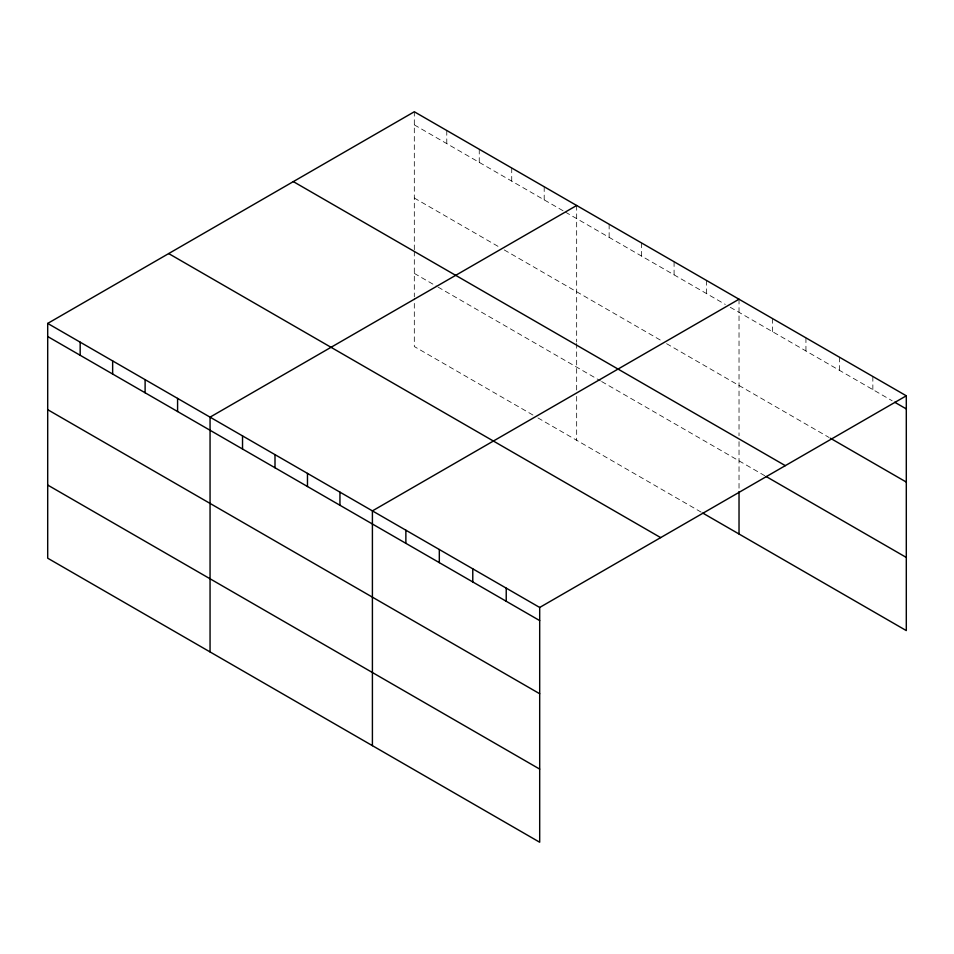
<?xml version="1.0" encoding="UTF-8"?>
<svg xmlns="http://www.w3.org/2000/svg" width="954" height="954" viewBox="0 0 954 954"><rect width="100%" height="100%" fill="white"/><g stroke="black" fill="none" stroke-linecap="round" stroke-linejoin="round"><path stroke-width="0.72" stroke-dasharray="4.77 3.58" d="M414.31 249.745L414.31 111.761M414.31 124.879L564.184 211.406M565.424 212.122L725.29 304.421M730.287 307.295L892.145 400.752M414.31 198.027L499.24 247.05M504.237 249.936L661.599 340.793M666.584 343.678L829.098 437.492M414.31 273.393L436.789 286.367M438.041 287.094L600.4 380.825M601.652 381.54L764.762 475.712M532.952 415.038L414.31 346.541L414.31 298.256M537.949 417.924L701.56 512.37M872.85 376.484L872.85 389.614M839.389 357.166L839.389 370.295M805.939 337.859L805.939 350.977M772.478 318.541L772.478 331.658M739.028 299.222L739.028 435.739M739.028 441.654L739.028 490.117M706.556 280.476L706.556 293.605M674.084 261.73L674.084 274.859M641.613 242.984L641.613 256.101M609.141 224.238L609.141 237.355M576.669 205.492L576.669 341.997M576.669 343.476L576.669 390.532M576.669 396.387L576.669 440.271M544.197 186.745L544.197 199.863M511.726 167.999L511.726 181.117M479.254 149.253L479.254 162.371M446.782 130.507L446.782 143.625M414.31 251.224L414.31 296.801"/><path stroke-width="1.43" d="M539.69 693.737L539.69 607.459L47.7 323.418L47.7 558.197L539.69 842.239L539.69 693.737L47.7 409.683M702.812 513.097L906.3 630.582L906.3 395.803L414.31 111.761L47.7 323.418M576.669 205.492L210.059 417.148L210.059 651.928M739.028 299.222L372.406 510.891L372.406 745.67M539.69 607.459L906.3 395.803M894.721 402.242L906.3 408.92M830.385 438.244L906.3 482.068M293.331 181.606L785.321 465.647M766.05 476.463L906.3 557.434M168.679 253.573L660.669 537.615M47.7 336.535L539.69 620.589M47.7 485.049L539.69 769.103M739.028 491.584L739.028 534.001M506.228 588.153L506.228 601.27M472.779 568.834L472.779 581.952M439.317 549.516L439.317 562.645M405.867 530.197L405.867 543.327M339.946 492.145L339.946 505.262M307.474 473.399L307.474 486.516M275.002 454.653L275.002 467.77M242.531 435.895L242.531 449.024M177.587 398.402L177.587 411.532M145.115 379.656L145.115 392.786M112.644 360.91L112.644 374.04M80.172 342.164L80.172 355.282"/></g></svg>
